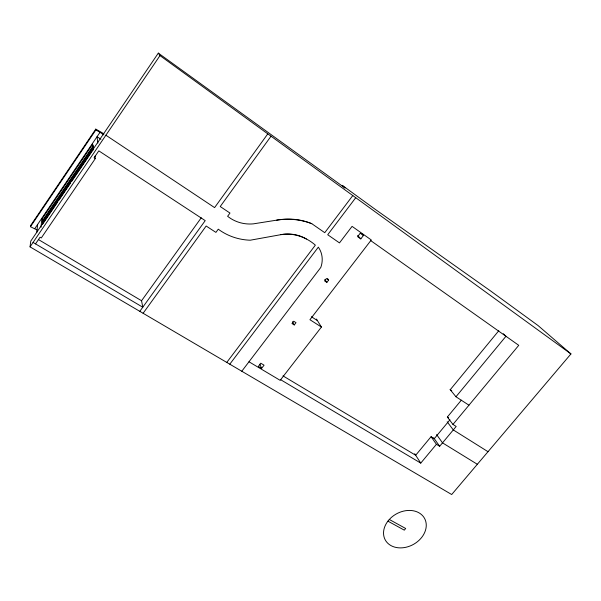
<?xml version="1.0" encoding="UTF-8"?>
<svg xmlns="http://www.w3.org/2000/svg" width="601" height="601" viewBox="0 0 601 601"><rect width="100%" height="100%" fill="white"/><g stroke="black" fill="none" stroke-linecap="round" stroke-linejoin="round"><path stroke-width="0.9" d="M93.328 145.667L42.934 220.011L42.536 224.323L57.824 201.793M41.011 227.238L41.777 219.305L92.704 144.135L93.305 150.122M36.736 232.685L37.63 224.436M30.05 246.868L30.764 241.114L158.318 53.113L345.012 188.023L342.262 185.356L374.994 209.171L490.701 291.034L538.083 325.569L570.95 353.929L451.689 494.525L30.05 246.868L159.986 55.6L158.318 53.113M37.202 230.055L30.471 226.705L30.628 225.525L95.762 129.125L103.845 133.722M30.471 226.705L95.867 129.944L95.762 129.125M34.798 228.62L100.029 132.31L103.913 134.894M42.829 221.176L93.425 146.554M42.679 222.738L93.553 147.748M58.875 200.238L70.475 183.147M71.534 181.592L92.096 151.294M35.519 243.893L40.049 237.237L41.281 237.966L95.296 158.611L95.026 156.042M33.063 242.436L142.775 307.216L141.558 300.74L201.252 217.78M139.808 311.333L205.211 220.627L98.812 150.851L94.079 157.815L95.296 158.611M267.791 133.858L214.595 207.615L105.896 135.217M143.113 313.279L206.158 226.014L215.924 232.399L218.261 229.184A59.679 57.057 -40.1 0 0 250.249 240.205L280.975 234.653C293.326 232.557 306.029 236.944 315.352 245.133L226.772 362.418M271.028 136.209L220.221 206.541L229.973 213.055L227.621 216.292A37.412 35.752 -38.3 0 0 253.359 223.857L276.663 220.154A68.484 62.339 -30.5 0 1 311.784 223.692L324.75 232.685L352.795 195.558M229.792 364.191L318.327 247.161A24.649 22.545 -34.4 0 1 320.806 267.43L241.782 371.238M355.739 197.699L327.718 234.743L339.482 242.902L352.073 226.367L371.275 239.964L309.936 319.717L321.415 327.049L280.171 380.343L248.979 361.787M294.257 324.968L296.008 322.677L293.731 321.242L291.981 323.533L294.257 324.968L292.477 321.768M328.649 280.066L326.388 278.556L324.6 280.9L326.854 282.41L328.649 280.066L327.553 278.541M261.615 368.375L264.064 365.183L260.796 363.229L258.347 366.43L261.615 368.375L259.842 364.229M363.44 235.472L360.239 233.211L357.618 236.644L360.818 238.897L363.44 235.472L362.178 234.12M498.785 330.73L450.239 389.711L451.749 390.695M468.953 405.187L455.964 396.765L505.952 336.275L503.285 333.735M461.328 400.176L447.347 417.049L448.624 417.86M449.954 419.768L434.283 438.655L431.075 436.687L415.682 455.265L282.988 375.888M280.659 379.712L420.76 463.116L436.416 444.304L431.112 436.739M436.416 444.304L439.654 446.288L456.182 426.455L452.959 424.419L518.753 345.327L370.757 240.64M389.335 519.489L405.683 528.497L404.293 530.15L387.938 521.157M95.867 129.944L100.029 132.31M38.554 239.619L141.558 300.74M41.777 219.305L42.934 220.011M477.344 464.288L442.516 442.854L436.596 434.568M488.02 451.704L453.297 429.918L447.182 421.812M311.378 316.727L317.411 320.596M100.945 139.274L97.061 136.697L97.85 143.061M159.986 55.6L570.95 353.929M357.7 235.487L360.818 238.897M450.074 389.508L455.964 396.765M447.392 417.109L452.959 424.419M324.795 279.51L326.854 282.41M433.787 437.956L439.654 446.288M414.682 453.717L420.76 463.116M316.472 319.071L321.415 327.049M276.663 220.154A63.06 57.516 -31 0 1 311.784 223.692M280.975 234.653A38.036 34.813 -32 0 1 306.382 239.003M388.584 520.293L386.909 522.547A22.417 17.474 -28.8 0 0 402.024 547.842A22.417 17.474 -28.8 0 0 425.305 520.008A22.417 17.474 -28.8 0 0 390.545 518.197L388.584 520.293"/></g></svg>
